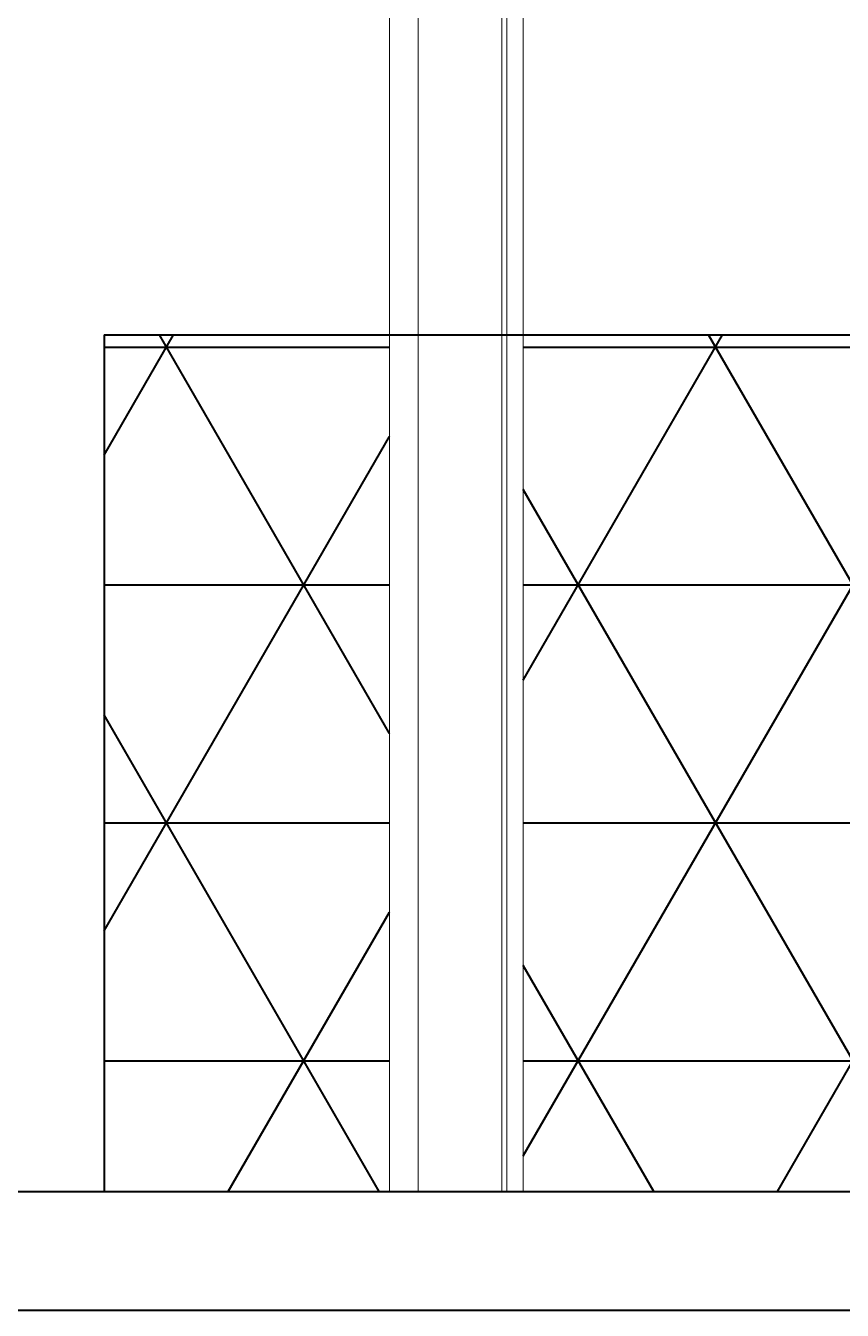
# Model space of a CAD drawing. Header units: inches. Extents: x 141029 to 166402, y -23568 to -18036.
# Drawn here: x 149605.5 to 149639.8, y -22458 to -22404 of the extents above; entities that cross this region are included whole.
import ezdxf

# ---------------------------------------------------------------- set-up
doc = ezdxf.new("R2010")
doc.units = ezdxf.units.IN
doc.header["$LTSCALE"] = 0.5
doc.header["$MEASUREMENT"] = 0
doc.layers.add('wall', color=1, linetype='Continuous', lineweight=40)
doc.layers.add('window', color=4, linetype='Continuous', lineweight=13)

msp = doc.modelspace()

# ---------------------------------------------------------------- hatches: boundary and pattern name
at = {"layer": 'wall'}
h = msp.add_hatch(dxfattribs=at)
h.set_pattern_fill('NET3', color=256, scale=80, style=0)
h.set_pattern_definition([(0, (-5101.159, -367.499), (0, 10), []), (60, (-5101.159, -367.499), (-8.66025404, 5), []), (120, (-5101.159, -367.499), (-8.66025404, -5), [])])
h.paths.add_polyline_path([(149608.778, -22452.985), (149620.778, -22452.985), (149620.778, -22416.985), (149608.778, -22416.985)])
h.paths.add_polyline_path([(149626.408, -22452.985), (149645.147, -22452.985), (149645.147, -22416.985), (149626.408, -22416.985)])
h.paths.add_polyline_path([(149720.778, -22452.985), (149720.778, -22416.985), (149711.778, -22416.985), (149711.778, -22422.985), (149675.778, -22422.985), (149675.778, -22416.985), (149650.778, -22416.985), (149650.778, -22452.985)])

# ---------------------------------------------------------------- linework, layer by layer
for p, q in [((149608.778, -22416.985), (149720.778, -22416.985)), ((149608.778, -22416.985), (149608.778, -22452.985)), ((149462.778, -22452.985), (149765.778, -22452.985)), ((149462.778, -22457.985), (149766.778, -22457.985))]:
    msp.add_line(p, q, dxfattribs=at)
at = {"layer": 'window'}
for p, q in [((149620.778, -22452.985), (149620.778, -22369.17)), ((149621.983, -22370.567), (149621.983, -22452.985)), ((149625.508, -22374.671), (149625.508, -22452.985)), ((149625.718, -22452.985), (149625.718, -22374.915)), ((149626.408, -22375.718), (149626.408, -22452.985))]:
    msp.add_line(p, q, dxfattribs=at)

doc.saveas('drawing.dxf')
